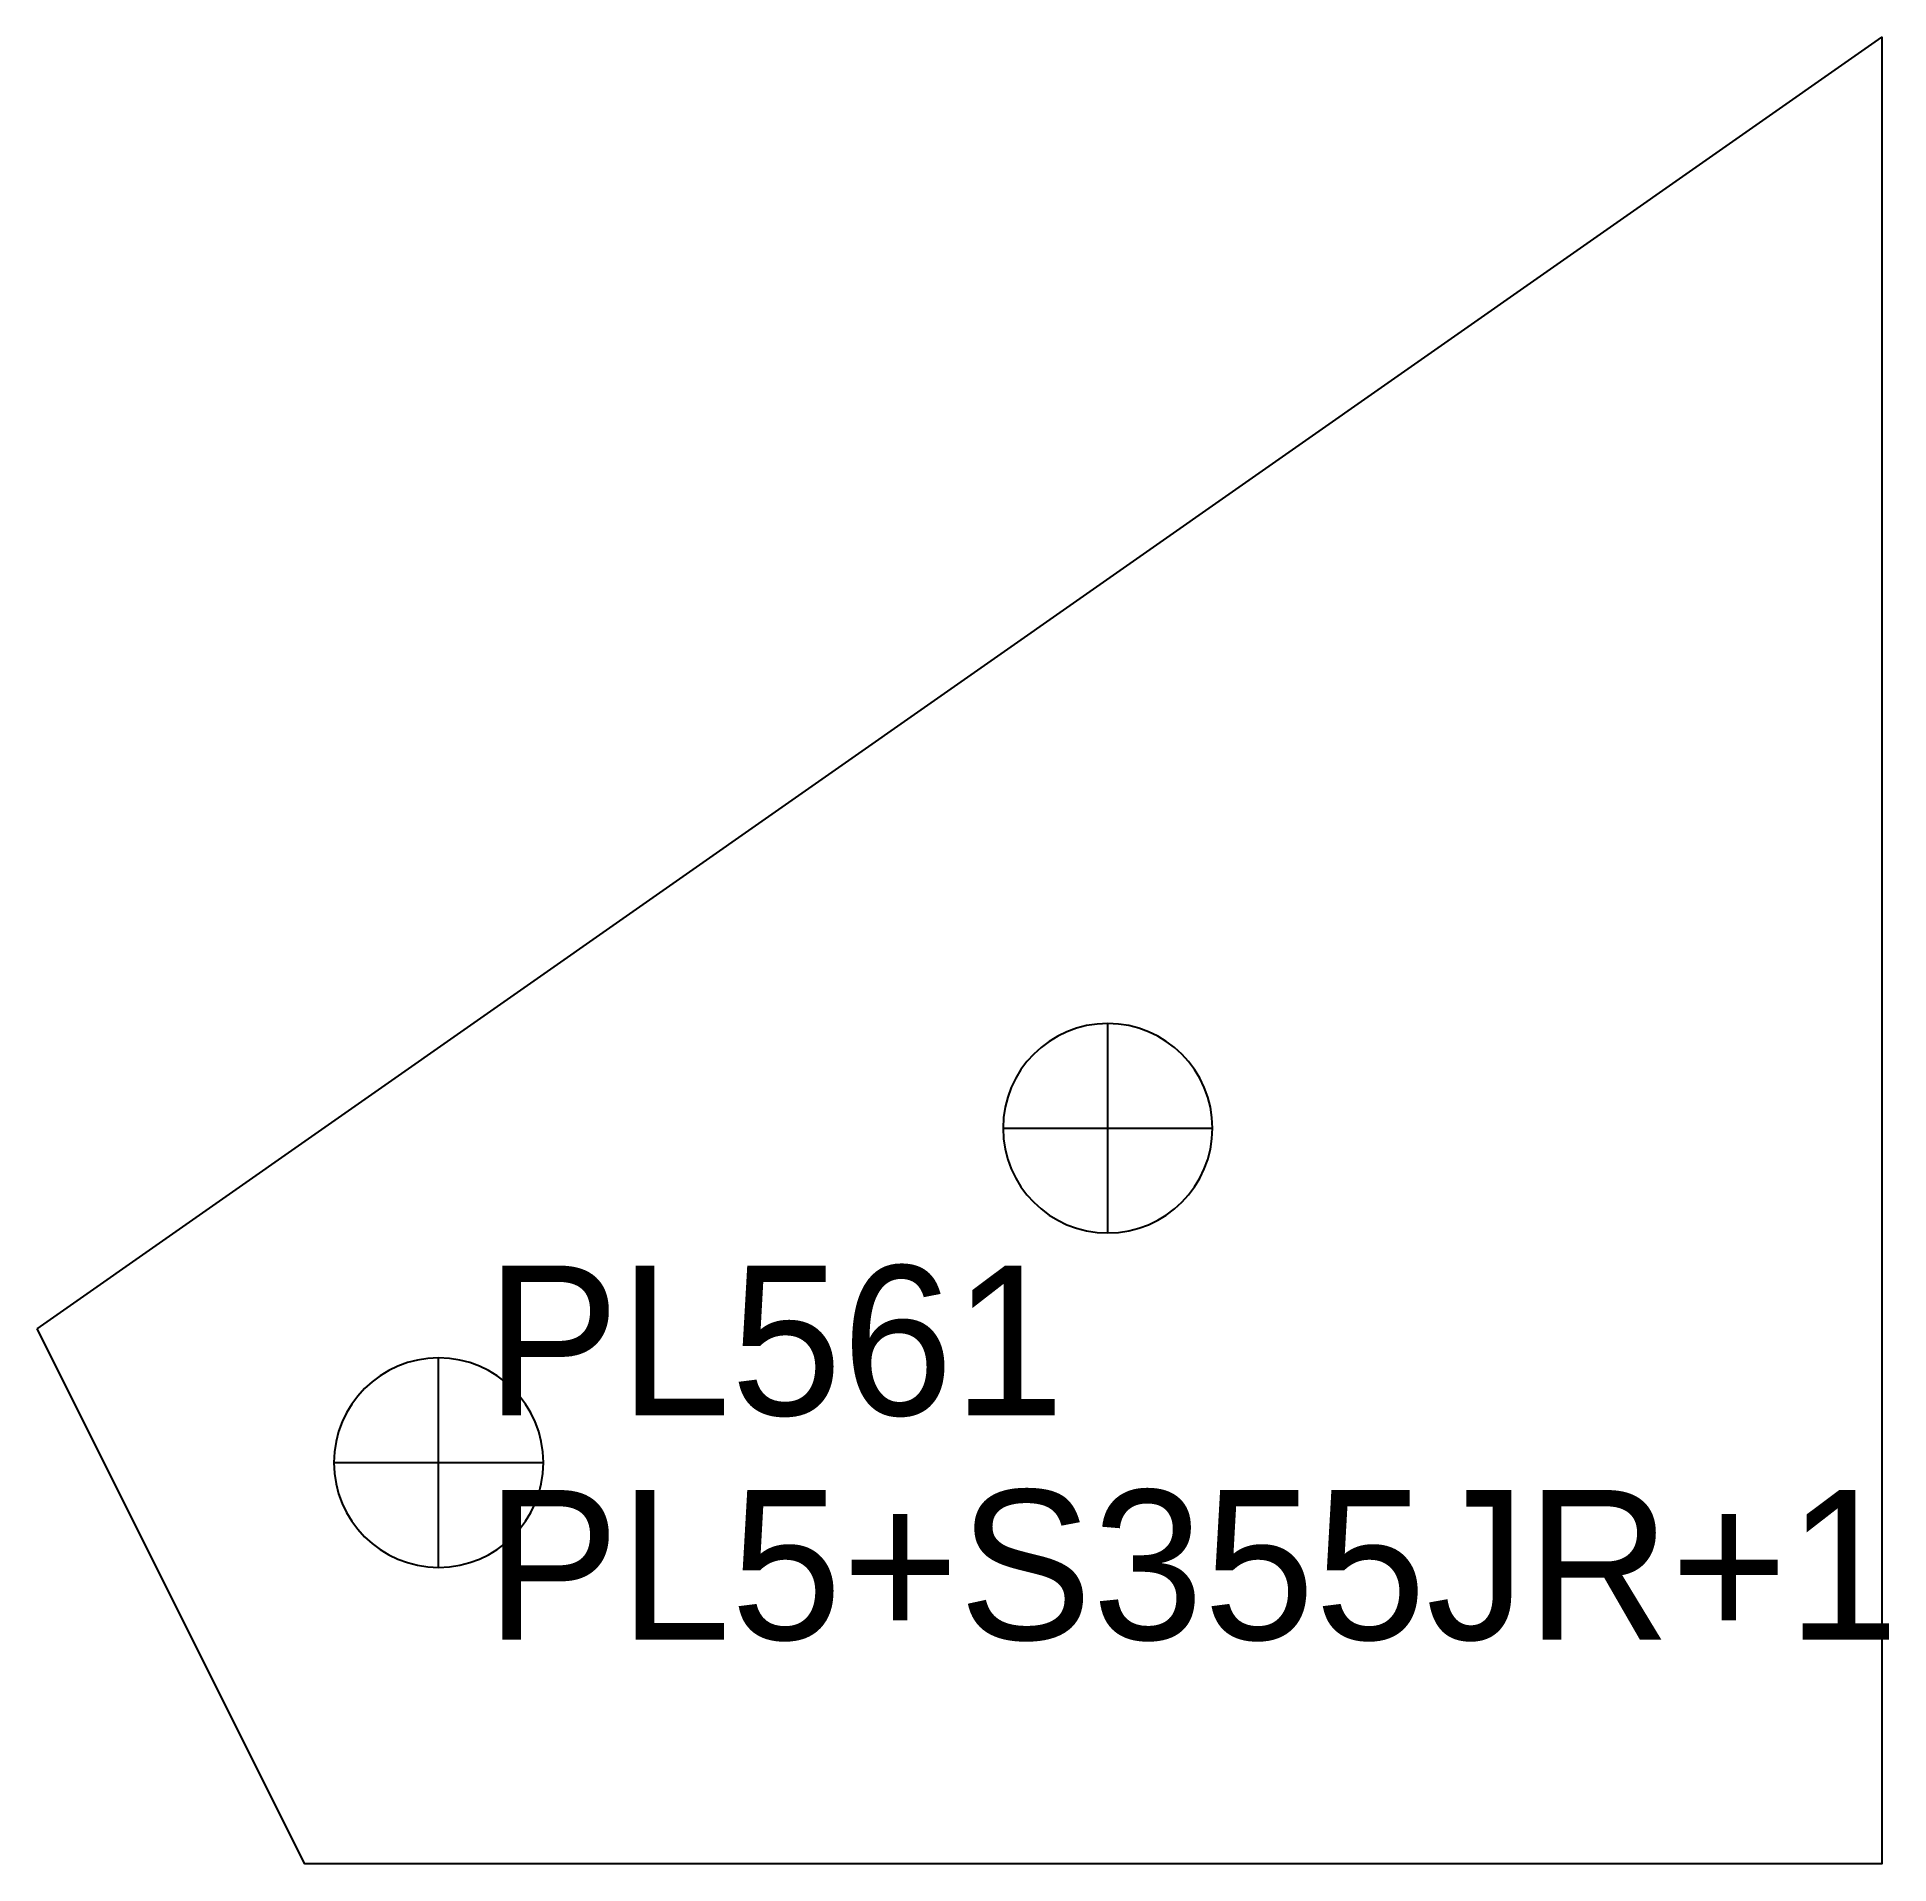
# Model space of a CAD drawing. Extents: x 0 to 124, y 0 to 122.
import ezdxf

# ---------------------------------------------------------------- set-up
doc = ezdxf.new("R2010")
doc.units = 0
for name, color, linetype in [('14', 7, 'CONTINUOUS'), ('CUT', 7, 'CONTINUOUS'), ('SCRIBE', 3, 'CONTINUOUS'), ('TEXT', 7, 'CONTINUOUS')]:
    doc.layers.add(name, color=color, linetype=linetype)

msp = doc.modelspace()

# ---------------------------------------------------------------- linework, layer by layer
at = {"layer": '14', "color": 7, "linetype": 'CONTINUOUS'}
for p, q in [((71.56, 42.19), (71.56, 56.19)), ((64.56, 49.19), (78.56, 49.19)), ((26.84, 19.83), (26.84, 33.83)), ((19.84, 26.83), (33.84, 26.83))]:
    msp.add_line(p, q, dxfattribs=at)
for points in [[(71.56, 56.19, 1), (71.56, 42.19, 1)], [(26.84, 33.83, 1), (26.84, 19.83, 1)]]:
    msp.add_lwpolyline(points, format="xyb", close=True, dxfattribs=at)
at = {"layer": 'CUT', "color": 7, "linetype": 'CONTINUOUS'}
msp.add_lwpolyline([(0, 35.78), (123.29, 122.14), (123.29, 0), (17.89, 0)], close=True, dxfattribs=at)

# ---------------------------------------------------------------- texts
at = {"layer": 'SCRIBE', "color": 3}
msp.add_text('PL561', height=10, dxfattribs=at).set_placement((30, 30))
at = {"layer": 'TEXT', "color": 7}
msp.add_text('PL5+S355JR+1', height=10, dxfattribs=at).set_placement((30, 15))

doc.saveas('drawing.dxf')
